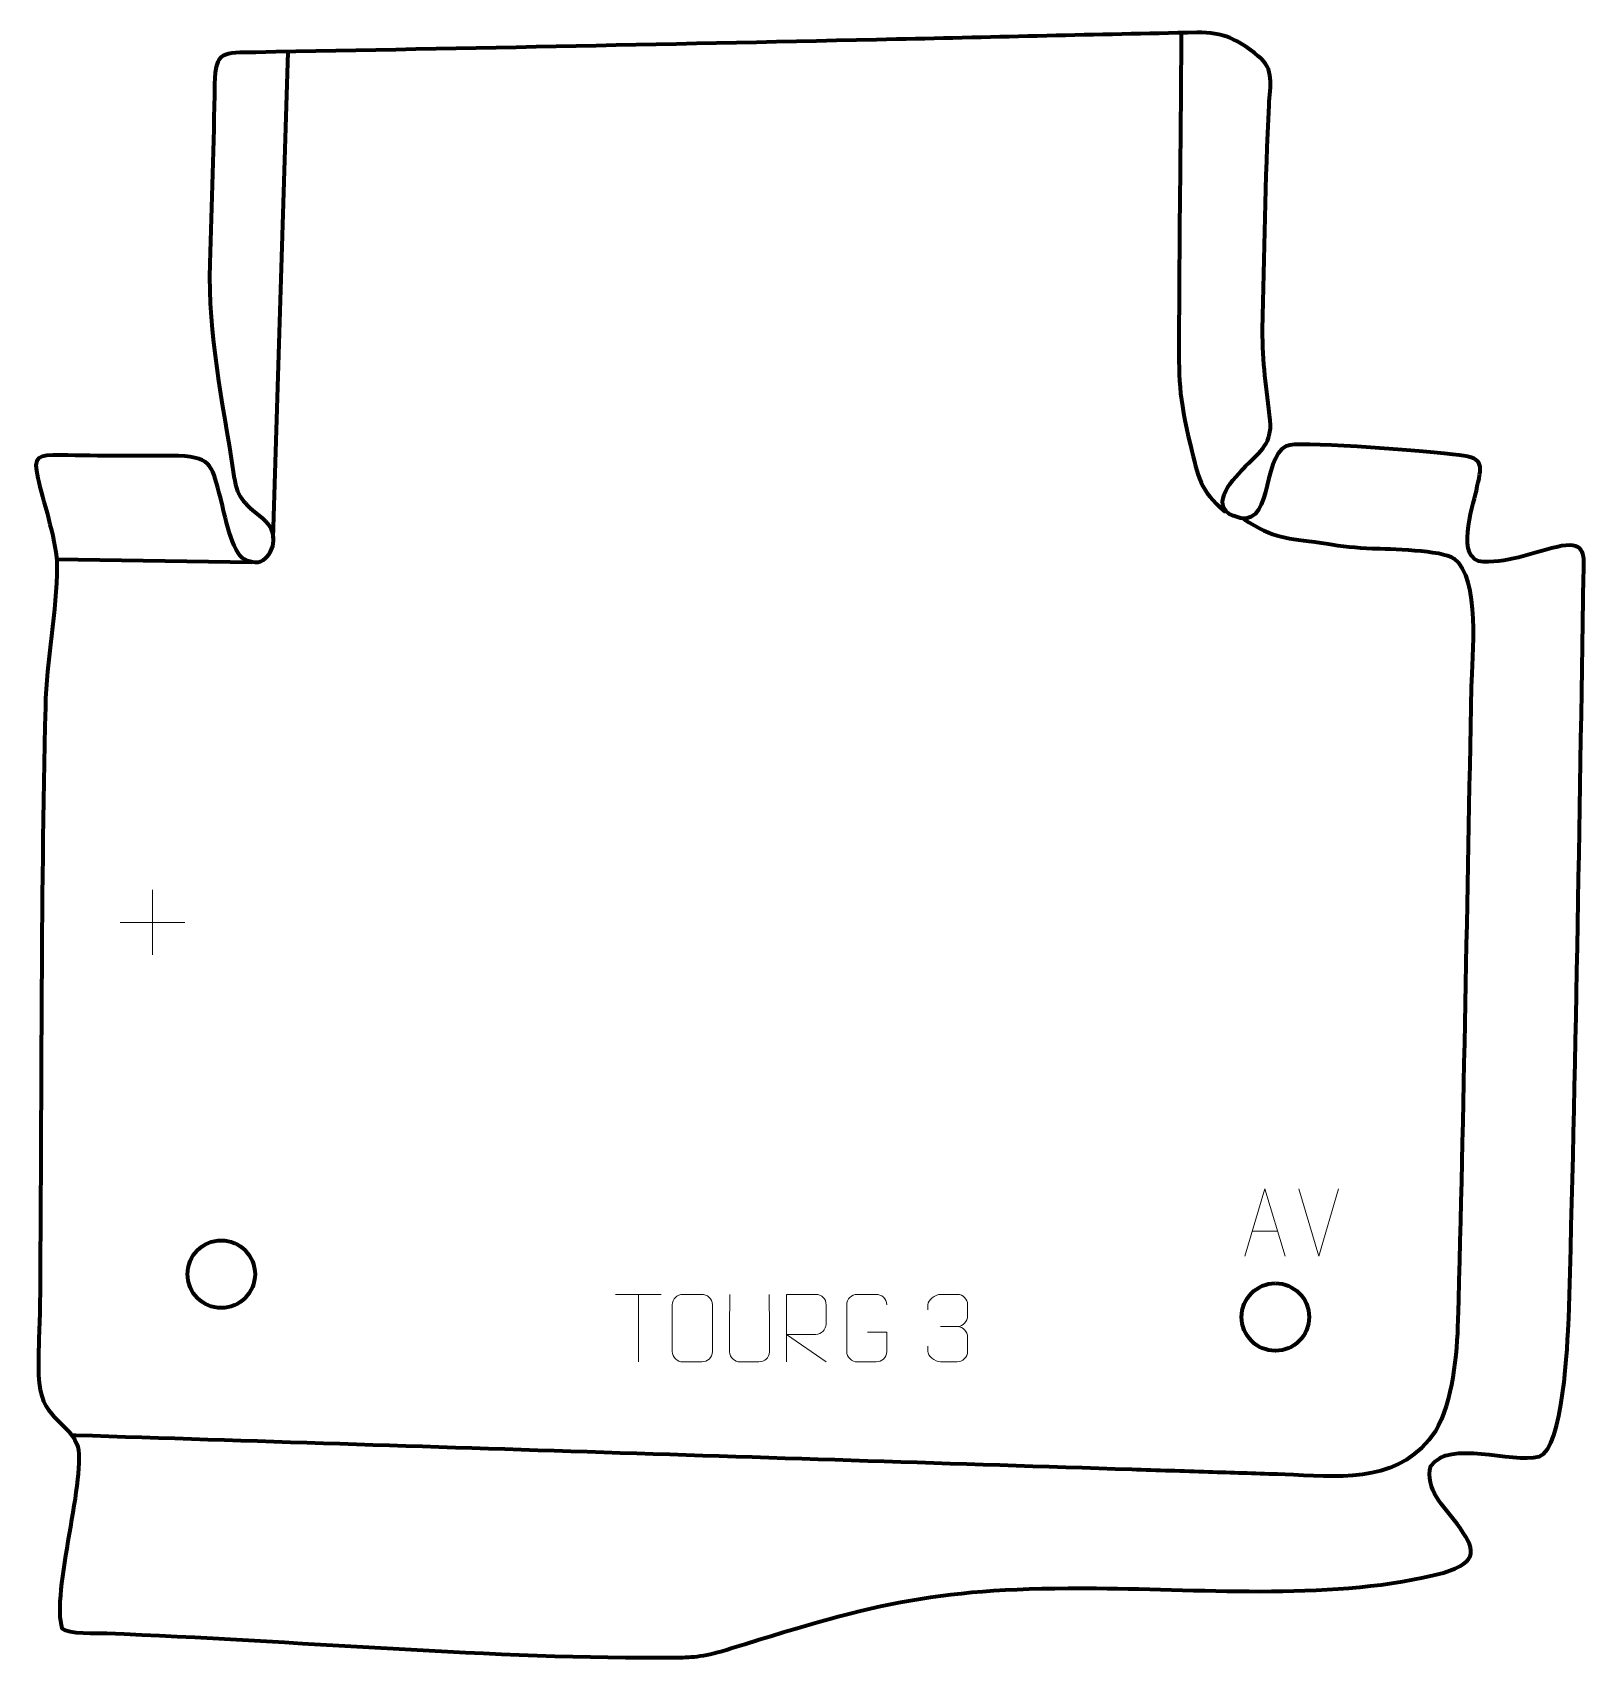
# Model space of a CAD drawing. Header units: millimetres. Extents: x -516 to 60, y 105 to 708.
import ezdxf

# ---------------------------------------------------------------- set-up
doc = ezdxf.new("R2010")
doc.units = ezdxf.units.MM
doc.header["$MEASUREMENT"] = 0
doc.layers.add('layer 1', color=7, linetype='Continuous')
doc.layers.add('layer 2', color=7, linetype='Continuous')

msp = doc.modelspace()

# ---------------------------------------------------------------- linework, layer by layer
at = {"layer": 'layer 1', "color": 142, "lineweight": 200}
for centre in [(-445.5674, 247.9092), (-54.9763, 232.0349)]:
    msp.add_ellipse(centre, major_axis=(0, 12.5), ratio=1, dxfattribs=at)
at = {"layer": 'layer 1', "color": 140, "lineweight": 158}
for points, knots in [([(-89.8549, 707.64), (-90.0644, 671.1174), (-90.5832, 634.5203), (-90.7122, 598.025), (-90.7122, 598.025), (-90.7645, 579.5397), (-90.9592, 573.2757), (-86.4448, 554.9243), (-86.4448, 554.9243), (-83.4862, 542.8974), (-83.1595, 538.4823), (-73.5607, 530.2387)], [0, 0, 0, 0, 0.25, 0.25, 0.25, 0.25, 0.5, 0.5, 0.5, 0.5, 1, 1, 1, 1]), ([(-66.8128, 527.7167), (-55.0657, 519.9782), (-51.1614, 520.7344), (-37.9694, 518.7548), (-37.9694, 518.7548), (-37.9694, 518.7548), (-36.1609, 518.4834), (-36.1609, 518.4834), (-36.1609, 518.4834), (-30.0459, 517.5251), (-25.2166, 516.938), (-18.9949, 516.6943), (-18.9949, 516.6943), (-12.9497, 516.4989), (6.7192, 516.2692), (11.19, 512.9498), (11.19, 512.9498), (20.9797, 505.6813), (17.9617, 476.7239), (17.6022, 465.4479), (17.6022, 465.4479), (16.0523, 387.247), (14.7945, 309.0438), (12.654, 230.8554), (12.654, 230.8554), (12.303, 218.114), (10.7925, 200.882), (4.358, 189.7436), (4.358, 189.7436), (-8.3156, 171.0629), (-28.3754, 172.6278), (-48.2541, 173.5408), (-48.2541, 173.5408), (-48.2541, 173.5408), (-51.3982, 173.6822), (-51.3982, 173.6822), (-51.3982, 173.6822), (-51.3982, 173.6822), (-54.2418, 173.7878), (-54.2418, 173.7878), (-54.2418, 173.7878), (-62.7359, 174.0626), (-71.2299, 174.3374), (-79.724, 174.6122), (-79.724, 174.6122), (-89.2173, 174.9193), (-98.7107, 175.2264), (-108.204, 175.5335), (-108.204, 175.5335), (-238.6126, 179.7525), (-369.0212, 183.9715), (-499.4299, 188.1904), (-499.4299, 188.1904), (-499.4299, 188.1904), (-500.9288, 188.2389), (-500.9288, 188.2389)], [0, 0, 0, 0, 0.06666667, 0.06666667, 0.06666667, 0.06666667, 0.13333333, 0.13333333, 0.13333333, 0.13333333, 0.2, 0.2, 0.2, 0.2, 0.26666667, 0.26666667, 0.26666667, 0.26666667, 0.33333333, 0.33333333, 0.33333333, 0.33333333, 0.4, 0.4, 0.4, 0.4, 0.46666667, 0.46666667, 0.46666667, 0.46666667, 0.53333333, 0.53333333, 0.53333333, 0.53333333, 0.6, 0.6, 0.6, 0.6, 0.66666667, 0.66666667, 0.66666667, 0.66666667, 0.73333333, 0.73333333, 0.73333333, 0.73333333, 0.8, 0.8, 0.8, 0.8, 0.86666667, 0.86666667, 0.86666667, 0.86666667, 1, 1, 1, 1])]:
    msp.add_open_spline(points, degree=3, knots=knots, dxfattribs=at)
for points in [[(-426.3051, 520.5623), (-426.3051, 520.5623), (-420.8332, 700.6476), (-420.8332, 700.6476)], [(-506.6006, 512.7323), (-506.6006, 512.7323), (-434.186, 511.6454), (-434.186, 511.6454)]]:
    msp.add_open_spline(points, degree=3, dxfattribs=at)
at = {"layer": 'layer 1', "color": 250, "lineweight": 9}
for points in [[(-471.0486, 390.1993), (-471.0486, 390.1993), (-471.0486, 366.2214), (-471.0486, 366.2214)], [(-483.0375, 378.2103), (-483.0375, 378.2103), (-459.0596, 378.2103), (-459.0596, 378.2103)], [(-38.9201, 254.6012), (-38.9201, 254.6012), (-46.2419, 279.5548), (-46.2419, 279.5548)], [(-31.5982, 279.5548), (-31.5982, 279.5548), (-38.92, 254.6012), (-38.92, 254.6012)], [(-63.557, 263.8579), (-63.557, 263.8579), (-54.0613, 263.8579), (-54.0613, 263.8579)], [(-299.5004, 240.3765), (-299.5004, 240.3765), (-282.5132, 240.3765), (-282.5132, 240.3765)], [(-291.0066, 215.4465), (-291.0066, 215.4465), (-291.0066, 240.4), (-291.0066, 240.4)], [(-179.0388, 228.4709), (-179.0388, 228.4709), (-172.8424, 228.4709), (-172.8424, 228.4709)]]:
    msp.add_open_spline(points, degree=3, dxfattribs=at)
for points, knots in [([(-66.2796, 254.6085), (-66.2796, 254.6085), (-58.9086, 279.562), (-58.9086, 279.562), (-58.9086, 279.562), (-58.9086, 279.562), (-51.3387, 254.6085), (-51.3387, 254.6085)], [0, 0, 0, 0, 0.33333333, 0.33333333, 0.33333333, 0.33333333, 1, 1, 1, 1]), ([(-274.5264, 240.3997), (-272.2007, 240.3997), (-269.8746, 240.3997), (-267.5485, 240.3997), (-267.5485, 240.3997), (-265.6019, 240.4353), (-263.6105, 238.9437), (-263.5838, 236.5061), (-263.5838, 236.5061), (-263.5842, 230.7592), (-263.5842, 225.0119), (-263.5838, 219.2642), (-263.5838, 219.2642), (-263.7236, 216.9408), (-265.4008, 215.4612), (-267.5485, 215.4504), (-267.5485, 215.4504), (-269.8804, 215.4508), (-272.2123, 215.4508), (-274.5438, 215.4504), (-274.5438, 215.4504), (-276.4688, 215.345), (-278.4409, 217.2295), (-278.4297, 219.2468), (-278.4297, 219.2468), (-278.4294, 225.0169), (-278.4294, 230.7866), (-278.4297, 236.5559), (-278.4297, 236.5559), (-278.4255, 238.694), (-276.6788, 240.4132), (-274.5264, 240.3997)], [0, 0, 0, 0, 0.11111111, 0.11111111, 0.11111111, 0.11111111, 0.22222222, 0.22222222, 0.22222222, 0.22222222, 0.33333333, 0.33333333, 0.33333333, 0.33333333, 0.44444444, 0.44444444, 0.44444444, 0.44444444, 0.55555556, 0.55555556, 0.55555556, 0.55555556, 0.66666667, 0.66666667, 0.66666667, 0.66666667, 0.77777778, 0.77777778, 0.77777778, 0.77777778, 1, 1, 1, 1]), ([(-242.501, 240.4039), (-242.5014, 234.8644), (-242.4056, 224.6626), (-242.4052, 219.1222), (-242.4052, 219.1222), (-242.545, 216.8827), (-244.2222, 215.4565), (-246.3699, 215.446), (-246.3699, 215.446), (-248.7018, 215.4464), (-251.0337, 215.4464), (-253.3652, 215.446), (-253.3652, 215.446), (-255.2902, 215.3445), (-257.2623, 217.161), (-257.2511, 219.1055), (-257.2511, 219.1055), (-257.2508, 224.6674), (-257.1554, 234.8428), (-257.1558, 240.4039)], [0, 0, 0, 0, 0.16666667, 0.16666667, 0.16666667, 0.16666667, 0.33333333, 0.33333333, 0.33333333, 0.33333333, 0.5, 0.5, 0.5, 0.5, 0.66666667, 0.66666667, 0.66666667, 0.66666667, 1, 1, 1, 1]), ([(-236.0984, 215.4502), (-236.0984, 215.4502), (-236.0984, 240.4037), (-236.0984, 240.4037), (-236.0984, 240.4037), (-232.5036, 240.4037), (-228.9081, 240.4037), (-225.3129, 240.4037), (-225.3129, 240.4037), (-222.9876, 240.366), (-221.4303, 238.876), (-221.4344, 236.5096), (-221.4344, 236.5096), (-221.4348, 234.4741), (-221.4348, 231.4147), (-221.4344, 229.3787), (-221.4344, 229.3787), (-221.4409, 227.5032), (-223.2532, 225.5614), (-225.2627, 225.5423), (-225.2627, 225.5423), (-225.2627, 225.5423), (-236.0984, 225.5423), (-236.0984, 225.5423), (-236.0984, 225.5423), (-236.0984, 225.5423), (-221.4437, 215.4502), (-221.4437, 215.4502)], [0, 0, 0, 0, 0.125, 0.125, 0.125, 0.125, 0.25, 0.25, 0.25, 0.25, 0.375, 0.375, 0.375, 0.375, 0.5, 0.5, 0.5, 0.5, 0.625, 0.625, 0.625, 0.625, 0.75, 0.75, 0.75, 0.75, 1, 1, 1, 1]), ([(-206.129, 226.4326), (-206.129, 226.4326), (-198.9609, 226.4326), (-198.9609, 226.4326), (-198.9609, 226.4326), (-198.9609, 226.4326), (-198.9609, 219.2645), (-198.9609, 219.2645), (-198.9609, 219.2645), (-199.1006, 216.9411), (-200.7778, 215.4615), (-202.9256, 215.4507), (-202.9256, 215.4507), (-205.2574, 215.4511), (-207.5894, 215.4511), (-209.9209, 215.4507), (-209.9209, 215.4507), (-211.8458, 215.3453), (-213.818, 217.2298), (-213.8068, 219.2471), (-213.8068, 219.2471), (-213.8064, 225.0172), (-213.8064, 230.7869), (-213.8068, 236.5562), (-213.8068, 236.5562), (-213.8026, 238.6943), (-212.0558, 240.4135), (-209.9035, 240.4001), (-209.9035, 240.4001), (-207.5778, 240.4001), (-205.2517, 240.4001), (-202.9256, 240.4001), (-202.9256, 240.4001), (-200.9789, 240.4355), (-198.9875, 238.944), (-198.9609, 236.5063)], [0, 0, 0, 0, 0.1, 0.1, 0.1, 0.1, 0.2, 0.2, 0.2, 0.2, 0.3, 0.3, 0.3, 0.3, 0.4, 0.4, 0.4, 0.4, 0.5, 0.5, 0.5, 0.5, 0.6, 0.6, 0.6, 0.6, 0.7, 0.7, 0.7, 0.7, 0.8, 0.8, 0.8, 0.8, 1, 1, 1, 1]), ([(-183.7485, 234.7161), (-183.7485, 234.7161), (-183.7485, 236.5733), (-183.7485, 236.5733), (-183.7485, 236.5733), (-183.7628, 238.3152), (-181.0983, 240.4333), (-179.0392, 240.4106), (-179.0392, 240.4106), (-176.9751, 240.4106), (-174.9111, 240.4106), (-172.8474, 240.4106), (-172.8474, 240.4106), (-170.6529, 240.4194), (-169.0546, 238.5726), (-169.0102, 236.6605), (-169.0102, 236.6605), (-169.0106, 235.2254), (-169.0106, 233.7903), (-169.0102, 232.3548), (-169.0102, 232.3548), (-169.0588, 230.7013), (-170.6614, 228.4713), (-172.8597, 228.4813), (-172.8597, 228.4813), (-170.656, 228.4701), (-169.048, 226.6669), (-168.994, 224.6074), (-168.994, 224.6074), (-168.9944, 222.8227), (-168.9944, 221.038), (-168.994, 219.2529), (-168.994, 219.2529), (-168.9839, 217.1915), (-171.0388, 215.4284), (-172.8597, 215.4365), (-172.8597, 215.4365), (-174.925, 215.4368), (-176.9902, 215.4368), (-179.0558, 215.4365), (-179.0558, 215.4365), (-181.2244, 215.448), (-183.7554, 217.8482), (-183.774, 219.31), (-183.774, 219.31), (-183.774, 219.31), (-183.774, 221.2186), (-183.774, 221.2186)], [0, 0, 0, 0, 0.07692308, 0.07692308, 0.07692308, 0.07692308, 0.15384615, 0.15384615, 0.15384615, 0.15384615, 0.23076923, 0.23076923, 0.23076923, 0.23076923, 0.30769231, 0.30769231, 0.30769231, 0.30769231, 0.38461538, 0.38461538, 0.38461538, 0.38461538, 0.46153846, 0.46153846, 0.46153846, 0.46153846, 0.53846154, 0.53846154, 0.53846154, 0.53846154, 0.61538462, 0.61538462, 0.61538462, 0.61538462, 0.69230769, 0.69230769, 0.69230769, 0.69230769, 0.76923077, 0.76923077, 0.76923077, 0.76923077, 0.84615385, 0.84615385, 0.84615385, 0.84615385, 1, 1, 1, 1])]:
    msp.add_open_spline(points, degree=3, knots=knots, dxfattribs=at)
at = {"layer": 'layer 2', "color": 242, "lineweight": 158}
msp.add_open_spline([(-513.5568, 542.6712), (-515.5088, 550.9835), (-513.4074, 551.4271), (-505.1847, 551.2607), (-505.1847, 551.2607), (-490.4897, 550.9707), (-476.1344, 550.8677), (-461.4372, 550.9875), (-461.4372, 550.9875), (-448.2877, 550.2738), (-449.1582, 546.8841), (-445.7707, 535.0495), (-445.7707, 535.0495), (-444.2468, 529.7253), (-441.8829, 514.9036), (-436.7239, 512.5435), (-436.7239, 512.5435), (-434.2852, 511.4279), (-431.6756, 510.7199), (-429.2968, 512.9615), (-429.2968, 512.9615), (-426.174, 515.9041), (-424.1294, 522.6786), (-430.2168, 527.7413), (-430.2168, 527.7413), (-437.848, 534.0881), (-439.7016, 535.1609), (-441.1668, 545.1297), (-441.1668, 545.1297), (-445.1149, 571.4419), (-450.5436, 595.349), (-449.8072, 622.1997), (-449.8072, 622.1997), (-449.1976, 644.4299), (-448.4035, 666.525), (-448.0184, 688.7911), (-448.0184, 688.7911), (-447.8116, 701.0422), (-445.0004, 700.2049), (-432.7999, 700.4275), (-432.7999, 700.4275), (-353.6239, 701.8726), (-274.4795, 703.5375), (-195.3064, 705.2542), (-195.3064, 705.2542), (-158.2405, 706.0579), (-121.1721, 707.0322), (-84.107, 707.7539), (-84.107, 707.7539), (-73.9245, 707.7682), (-69.1668, 705.3968), (-61.2957, 699.0669), (-61.2957, 699.0669), (-55.1323, 694.1103), (-56.9387, 688.3609), (-57.3185, 680.8096), (-57.3185, 680.8096), (-58.6691, 653.3864), (-59.1242, 625.2289), (-59.7291, 597.724), (-59.7291, 597.724), (-59.7536, 585.6523), (-58.3048, 575.8586), (-56.8556, 564.0221), (-56.8556, 564.0221), (-56.2497, 555.7167), (-60.205, 552.9624), (-65.8753, 547.2365), (-65.8753, 547.2365), (-69.9102, 543.162), (-80.2164, 532.8733), (-70.498, 528.7201), (-70.498, 528.7201), (-55.5723, 522.3415), (-60.3902, 550.0917), (-50.9519, 554.5203), (-50.9519, 554.5203), (-50.9519, 554.5203), (-49.6731, 555.0012), (-49.6731, 555.0012), (-49.6731, 555.0012), (-42.6565, 556.2366), (2.3169, 552.5062), (13.1449, 551.2741), (13.1449, 551.2741), (22.9154, 549.9434), (21.4745, 547.515), (19.4958, 538.018), (19.4958, 538.018), (18.1404, 532.1536), (11.4702, 512.1762), (22.0412, 511.718), (22.0412, 511.718), (32.7567, 511.5826), (41.0936, 515.5133), (51.0742, 517.6174), (51.0742, 517.6174), (60.305, 519.0669), (59.3749, 514.1425), (59.2511, 506.4853), (59.2511, 506.4853), (57.7431, 414.8948), (56.4451, 323.0772), (53.7347, 231.5251), (53.7347, 231.5251), (53.2945, 222.6331), (51.7005, 183.2344), (42.818, 180.4237), (42.818, 180.4237), (31.9796, 177.697), (9.7887, 186.8004), (2.6172, 176.9568), (2.6172, 176.9568), (0.3387, 168.2574), (7.4147, 162.0555), (12.3466, 155.4012), (12.3466, 155.4012), (19.2415, 146.0985), (20.765, 141.4846), (7.3471, 137.3208), (7.3471, 137.3208), (-32.312, 126.922), (-80.097, 131.3193), (-121.2215, 131.5692), (-121.2215, 131.5692), (-179.5692, 131.9779), (-201.6305, 126.6311), (-256.5845, 109.342), (-256.5845, 109.342), (-266.1379, 106.3365), (-271.1066, 105.9849), (-276.5336, 105.9276), (-276.5336, 105.9276), (-344.3689, 105.2113), (-419.2097, 112.4164), (-487.9736, 114.9075), (-487.9736, 114.9075), (-491.1418, 115.0222), (-502.5816, 114.6057), (-504.5888, 116.753), (-504.5888, 116.753), (-508.9526, 128.9), (-494.9422, 175.0913), (-499.0759, 184.9476), (-499.0759, 184.9476), (-502.9584, 194.2051), (-512.7396, 194.0338), (-513.2966, 210.508), (-513.2966, 210.508), (-513.5587, 218.2575), (-512.872, 227.7537), (-512.7974, 235.8117), (-512.7974, 235.8117), (-512.1279, 309.7423), (-512.5268, 384.0675), (-510.7555, 457.9377), (-510.7555, 457.9377), (-510.3334, 475.5395), (-506.5466, 493.3424), (-506.483, 510.1772), (-506.483, 510.1772), (-506.4522, 518.3225), (-511.0824, 532.8102), (-513.2084, 541.2135), (-513.2084, 541.2135), (-513.2084, 541.2135), (-513.5568, 542.6712), (-513.5568, 542.6712)], degree=3, knots=[0, 0, 0, 0, 0.02325581, 0.02325581, 0.02325581, 0.02325581, 0.04651163, 0.04651163, 0.04651163, 0.04651163, 0.06976744, 0.06976744, 0.06976744, 0.06976744, 0.09302326, 0.09302326, 0.09302326, 0.09302326, 0.11627907, 0.11627907, 0.11627907, 0.11627907, 0.13953488, 0.13953488, 0.13953488, 0.13953488, 0.1627907, 0.1627907, 0.1627907, 0.1627907, 0.18604651, 0.18604651, 0.18604651, 0.18604651, 0.20930233, 0.20930233, 0.20930233, 0.20930233, 0.23255814, 0.23255814, 0.23255814, 0.23255814, 0.25581395, 0.25581395, 0.25581395, 0.25581395, 0.27906977, 0.27906977, 0.27906977, 0.27906977, 0.30232558, 0.30232558, 0.30232558, 0.30232558, 0.3255814, 0.3255814, 0.3255814, 0.3255814, 0.34883721, 0.34883721, 0.34883721, 0.34883721, 0.37209302, 0.37209302, 0.37209302, 0.37209302, 0.39534884, 0.39534884, 0.39534884, 0.39534884, 0.41860465, 0.41860465, 0.41860465, 0.41860465, 0.44186047, 0.44186047, 0.44186047, 0.44186047, 0.46511628, 0.46511628, 0.46511628, 0.46511628, 0.48837209, 0.48837209, 0.48837209, 0.48837209, 0.51162791, 0.51162791, 0.51162791, 0.51162791, 0.53488372, 0.53488372, 0.53488372, 0.53488372, 0.55813953, 0.55813953, 0.55813953, 0.55813953, 0.58139535, 0.58139535, 0.58139535, 0.58139535, 0.60465116, 0.60465116, 0.60465116, 0.60465116, 0.62790698, 0.62790698, 0.62790698, 0.62790698, 0.65116279, 0.65116279, 0.65116279, 0.65116279, 0.6744186, 0.6744186, 0.6744186, 0.6744186, 0.69767442, 0.69767442, 0.69767442, 0.69767442, 0.72093023, 0.72093023, 0.72093023, 0.72093023, 0.74418605, 0.74418605, 0.74418605, 0.74418605, 0.76744186, 0.76744186, 0.76744186, 0.76744186, 0.79069767, 0.79069767, 0.79069767, 0.79069767, 0.81395349, 0.81395349, 0.81395349, 0.81395349, 0.8372093, 0.8372093, 0.8372093, 0.8372093, 0.86046512, 0.86046512, 0.86046512, 0.86046512, 0.88372093, 0.88372093, 0.88372093, 0.88372093, 0.90697674, 0.90697674, 0.90697674, 0.90697674, 0.93023256, 0.93023256, 0.93023256, 0.93023256, 0.95348837, 0.95348837, 0.95348837, 0.95348837, 1, 1, 1, 1], dxfattribs=at)

doc.saveas('drawing.dxf')
